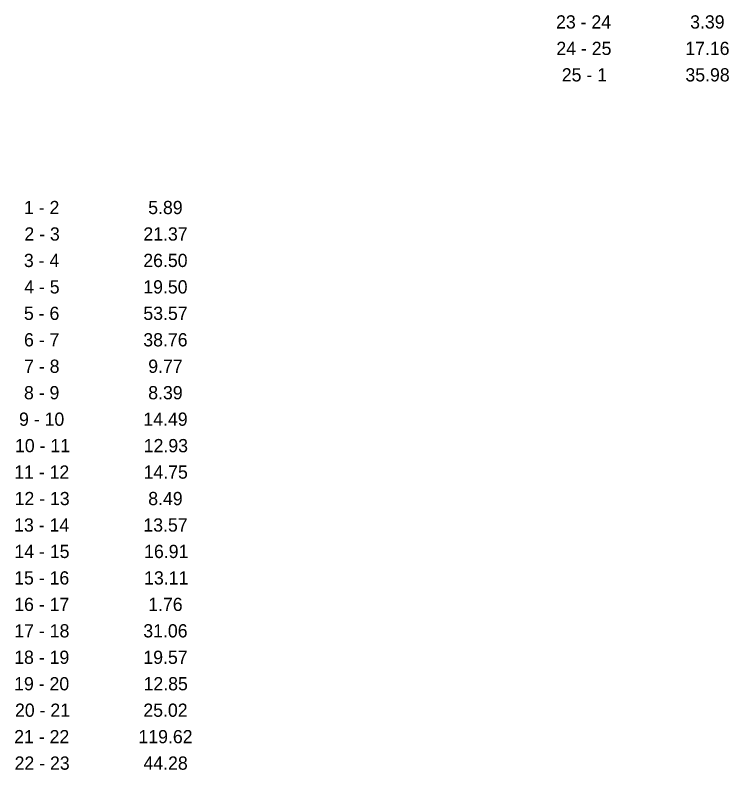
# Model space of a CAD drawing. Extents: x 545595 to 547668, y 1831233 to 1833798.
# Drawn here: x 545595.3 to 545919.1, y 1831233.1 to 1831575.5 of the extents above; entities that cross this region are included whole.
import ezdxf

# ---------------------------------------------------------------- set-up
doc = ezdxf.new("R2010")
doc.units = 0
doc.layers.add('Level 52', color=7, linetype='Continuous')

msp = doc.modelspace()

# ---------------------------------------------------------------- texts
at = {"layer": 'Level 52'}
for s, p in [('23 - 24', (545840.68, 1831569.37)), ('3.39', (545901.51, 1831569.37)), ('24 - 25', (545840.82, 1831557.37)), ('17.16', (545899.28, 1831557.37)), ('25 - 1', (545843.28, 1831545.37)), ('35.98', (545899.36, 1831545.37)), ('1 - 2', (545599.28, 1831485.19)), ('5.89', (545655.65, 1831485.19)), ('2 - 3', (545599.47, 1831473.19)), ('21.37', (545653.45, 1831473.19)), ('3 - 4', (545599.25, 1831461.19)), ('26.50', (545653.41, 1831461.19)), ('4 - 5', (545599.39, 1831449.19)), ('19.50', (545653.41, 1831449.19)), ('5 - 6', (545599.27, 1831437.19)), ('53.57', (545653.45, 1831437.19)), ('6 - 7', (545599.3, 1831425.19)), ('38.76', (545653.42, 1831425.19)), ('7 - 8', (545599.35, 1831413.19)), ('9.77', (545655.66, 1831413.19)), ('8 - 9', (545599.29, 1831401.19)), ('8.39', (545655.65, 1831401.19)), ('9 - 10', (545597.04, 1831389.19)), ('14.49', (545653.44, 1831389.19)), ('10 - 11', (545595.21, 1831377.19)), ('12.93', (545653.62, 1831377.19)), ('11 - 12', (545594.85, 1831365.19)), ('14.75', (545653.54, 1831365.19)), ('12 - 13', (545595.03, 1831353.19)), ('8.49', (545655.65, 1831353.19)), ('13 - 14', (545594.82, 1831341.19)), ('13.57', (545653.45, 1831341.19)), ('14 - 15', (545594.96, 1831329.19)), ('16.91', (545653.79, 1831329.19)), ('15 - 16', (545594.84, 1831317.19)), ('13.11', (545653.79, 1831317.19)), ('16 - 17', (545594.86, 1831305.19)), ('1.76', (545655.63, 1831305.19)), ('17 - 18', (545594.92, 1831293.19)), ('31.06', (545653.42, 1831293.19)), ('18 - 19', (545594.85, 1831281.19)), ('19.57', (545653.45, 1831281.19)), ('19 - 20', (545594.82, 1831269.19)), ('12.85', (545653.54, 1831269.19)), ('20 - 21', (545595.21, 1831257.19)), ('25.02', (545653.43, 1831257.19)), ('21 - 22', (545594.85, 1831245.19)), ('119.62', (545651.22, 1831245.19)), ('22 - 23', (545595.03, 1831233.19)), ('44.28', (545653.5, 1831233.19))]:
    msp.add_text(s, height=6, dxfattribs=at).set_placement(p)

doc.saveas('drawing.dxf')
